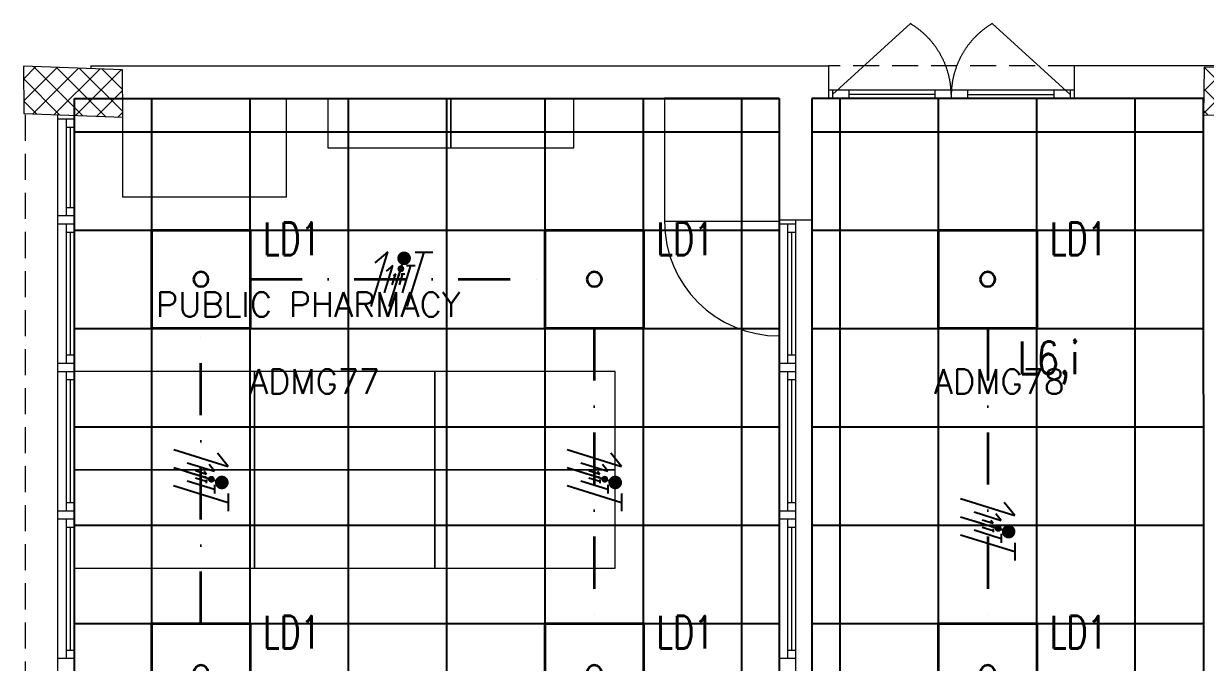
# Model space of a CAD drawing. Header units: inches. Extents: x -12418 to 57169, y -29325 to 19878.
# Drawn here: x -1981 to 5228, y 5163 to 9059 of the extents above; entities that cross this region are included whole.
import ezdxf
from ezdxf.enums import TextEntityAlignment as Align

# ---------------------------------------------------------------- set-up
doc = ezdxf.new("R2010")
doc.units = ezdxf.units.IN
doc.header["$LTSCALE"] = 25
doc.header["$MEASUREMENT"] = 0
for name, pattern in [('00-Ground Floor$0$DASHED', [0.75, 0.5, -0.25]), ('00-Ground Floor$0$HIDDEN', [9.525, 6.35, -3.175]), ('DASHDOT', [25.4, 12.7, -6.35, 0, -6.35])]:
    doc.linetypes.add(name, pattern=pattern)
doc.layers.get('0').update_dxf_attribs({"color": 8})
for name, color, linetype, lineweight in [('00-Ground Floor$0$72_EGR_BASE_TEXT', 252, 'Continuous', 5), ('00-Ground Floor$0$Aluminum', 251, 'Continuous', 5), ('00-Ground Floor$0$C-HYDR-CTCH', 251, 'Continuous', 5), ('00-Ground Floor$0$Hatch', 254, 'Continuous', 5), ('00-Ground Floor$0$LOADING', 253, 'Continuous', 5), ('00-Ground Floor$0$Proj', 251, 'Continuous', 5), ('00-Ground Floor$0$Walls', 251, 'Continuous', 5), ('E-LITE-CIRC', 6, 'Continuous', 25), ('E-LITE-CIRC-NUMB', 6, 'Continuous', 25), ('E-LITE-CLNG', 150, 'Continuous', 35), ('E-LITE-CLNG-CNDT', 6, 'DASHDOT', 35), ('E-LITE-CTRL', 6, 'Continuous', 25), ('E-LITE-IDEN', 6, 'Continuous', 25), ('E-POWR-WIRE', 6, 'Continuous', 25), ('E-POWR-WIRE @ 100', 6, 'Continuous', 25), ('E-POWR-WIRE @ 20', 6, 'Continuous', 25), ('E-POWR-WIRE @ 50', 6, 'Continuous', 25)]:
    doc.layers.add(name, color=color, linetype=linetype, lineweight=lineweight)
doc.layers.add('00-Ground Floor$0$False Ceiling', color=251, linetype='Continuous')
doc.styles.add('00-Ground Floor$0$SIMPLEX', font='SIMPLEX.shx', dxfattribs={"height": 150})
doc.styles.add('DC_Simplex', font='SIMPLEX.shx', dxfattribs={"width": 0.7})

# ---------------------------------------------------------------- blocks, each defined once
blk = doc.blocks.new('00-Ground Floor$0$Refrigerator')
at = {"layer": '00-Ground Floor$0$LOADING'}
blk.add_line((-146949.8, -95141.2), (-146949.8, -95841.2), dxfattribs=at)
blk.add_lwpolyline([(-147649.8, -94391.2), (-147649.8, -95141.2), (-146949.8, -95141.2), (-146949.8, -94391.2), (-147649.8, -94391.2)], dxfattribs=at)
blk.add_arc((-146949.8, -95141.2), 700, 180, 270, dxfattribs=at)
blk = doc.blocks.new('00-Ground Floor$0$A$Ce9e1c4c3')
at = {"layer": '00-Ground Floor$0$False Ceiling', "color": 254}
for p, q in [((-101672.1, 8602.6), (-97372.1, 8602.6)), ((-101672.1, 1527.6), (-101672.1, 8602.6)), ((-97372.1, 8602.6), (-97372.1, 1527.6)), ((-97172.1, 8602.6, 0), (-97171.8, 1327.6, 0)), ((-94782.7, 8602.6, 0), (-97172.1, 8602.6, 0)), ((-94772.1, -9197.4, 0), (-94782.7, 8602.6, 0))]:
    blk.add_line(p, q, dxfattribs=at)
at = {"layer": '00-Ground Floor$0$False Ceiling', "color": 254, "linetype": 'Continuous'}
for p, q in [((-101200, 1527.6), (-101200, 8602.6)), ((-100600, 1527.6), (-100600, 8602.6)), ((-100000, 1527.6), (-100000, 8602.6)), ((-99400, 1527.6), (-99400, 8602.6)), ((-98800, 1527.6), (-98800, 8602.6)), ((-98200, 1527.6), (-98200, 8602.6)), ((-97600, 1527.6), (-97600, 8602.6)), ((-97000, -12797.4, 0), (-97000, 8602.6)), ((-96400, -12797.4, 0), (-96400, 8602.6)), ((-95800, -12797.4, 0), (-95800, 8602.6)), ((-95200, -12797.4, 0), (-95200, 8602.6)), ((-101672.1, 8400), (-97372.1, 8400)), ((-97172.1, 8400), (-94782.6, 8400)), ((-101672.1, 7800), (-97372.1, 7800)), ((-97172, 7800), (-94782.2, 7800)), ((-101672.1, 7200), (-97372.1, 7200)), ((-97172, 7200), (-94781.9, 7200)), ((-101672.1, 6600), (-97372.1, 6600)), ((-97172, 6600), (-94781.5, 6600)), ((-101672.1, 6000), (-97372.1, 6000)), ((-97172, 6000), (-94781.2, 6000)), ((-101672.1, 5400), (-97372.1, 5400)), ((-97172, 5400), (-94780.8, 5400))]:
    blk.add_line(p, q, dxfattribs=at)
blk = doc.blocks.new('00-Ground Floor')
at = {"layer": '00-Ground Floor$0$Hatch'}
h = blk.add_hatch(dxfattribs=at)
h.set_pattern_fill('ANSI37', color=256, scale=30)
h.set_pattern_definition([(45, (-1981.42, -13099.68), (-67.35192, 67.35192), []), (135, (-1981.42, -13099.68), (-67.35192, -67.35192), [])])
h.paths.add_polyline_path([(48971.2, 8818.2), (48367.3, 8810.1), (48371.2, 8521.7), (48975.1, 8529.8)])
h.paths.add_polyline_path([(41810.5, 8810.5), (41227, 8805), (41207, 8513.7), (41790.5, 8519.1)])
h.paths.add_polyline_path([(27433.5, 8803.1), (26834.4, 8799), (26828.7, 8506), (27427.8, 8510)])
h.paths.add_polyline_path([(34618.7, 8805.3), (34017.5, 8797.8), (34009.3, 8512.1), (34610.5, 8519.6)])
h.paths.add_polyline_path([(20214.3, 8812.4), (19607.8, 8790.5), (19622.4, 8498), (20228.8, 8519.8)])
h.paths.add_polyline_path([(13477.7, 8802), (12255.7, 8825.9), (12249.3, 8529.8), (13471.3, 8505.8)])
h.paths.add_polyline_path([(13491.8, 1601.9), (12276.8, 1586.2), (12263.3, 1293.7), (13478.3, 1309.4)])
h.paths.add_polyline_path([(13465.7, -5591.3), (12262.6, -5607.3), (12256.9, -5900.3), (13460, -5884.3)])
h.paths.add_polyline_path([(13484.2, -12790), (12287.5, -12801.4), (12290.4, -13095.9), (13487, -13084.4)])
h.paths.add_polyline_path([(5849.2, -12787.9), (5245.6, -12791.6), (5256.3, -13077.1), (5859.8, -13073.4)])
h.paths.add_polyline_path([(5833.8, -5589.9), (5236.9, -5588.3), (5236.8, -5889.5), (5833.6, -5891)])
h.paths.add_polyline_path([(5843.6, 1599.7), (5224.3, 1600.9), (5213.7, 1298), (5833, 1296.7)])
h.paths.add_polyline_path([(5820.3, 8779.1), (5219.7, 8793.5), (5216, 8503.9), (5816.7, 8489.4)])
h.paths.add_polyline_path([(-1378.8, 8777.2), (-1981.4, 8799.9), (-1979.5, 8511.6), (-1376.9, 8488.9)])
h.paths.add_polyline_path([(-1371.1, -5601.1), (-1973.1, -5608.1), (-1969.7, -5899.7), (-1367.7, -5892.7)])
h.paths.add_polyline_path([(-1353.5, -12795.7), (-1951.9, -12796.7), (-1947.1, -13097.4), (-1348.7, -13096.4)])
h.paths.add_polyline_path([(20233.2, -12782.5), (19627.5, -12795.4), (19633.2, -13096.6), (20238.9, -13083.7)])
h.paths.add_polyline_path([(20226.6, -5590), (19632.3, -5607.6), (19634.4, -5904.1), (20228.7, -5886.6)])
h.paths.add_polyline_path([(20217.9, 1618), (19619, 1610.4), (19623, 1310.2), (20221.9, 1317.9)])
h.paths.add_polyline_path([(27418.3, 1602.8), (26816.3, 1607.5), (26820.6, 1315.3), (27422.5, 1310.7)])
h.paths.add_polyline_path([(27422, -5579.9), (26818.1, -5597.5), (26831.6, -5897.5), (27431.7, -5876.5)])
h.paths.add_polyline_path([(27438.1, -12795.9), (26834.3, -12789.3), (26831.9, -13075), (27435.7, -13081.6)])
h.paths.add_polyline_path([(34636.6, -12785.4), (34039.3, -12800), (34048.3, -13099.7), (34645.6, -13085.1)])
h.paths.add_polyline_path([(34629.3, -5597.1), (34028, -5595.2), (34029.2, -5892.4), (34630.4, -5894.3)])
h.paths.add_polyline_path([(34592.8, 1606.7), (34012, 1611.4), (34031.7, 1321.6), (34612.5, 1316.9)])
h.paths.add_polyline_path([(41796.2, 1606), (41198.6, 1619.8), (41200.6, 1327.8), (41798.2, 1314.1)])
h.paths.add_polyline_path([(41797.2, -5592.6), (41228.8, -5600.2), (41230.6, -5894.3), (41799, -5886.7)])
h.paths.add_polyline_path([(41834.3, -12789.7), (41229, -12792.4), (41230.4, -13096.9), (41835.6, -13094.3)])
h.paths.add_polyline_path([(49008.5, -12790.2), (48420.5, -12774.1), (48407.3, -13081.4), (48995.3, -13097.4)])
h.paths.add_polyline_path([(48992.7, -5590.8), (48389.5, -5589.7), (48387.5, -5886.2), (48990.7, -5887.3)])
at = {"layer": '00-Ground Floor$0$Aluminum', "linetype": '00-Ground Floor$0$DASHED', "ltscale": 300}
for p, q in [((2952.9, 8627.6, 0), (3428.6, 9059.2, 0)), ((4402.9, 8627.6, 0), (3926.5, 9059.2, 0))]:
    blk.add_line(p, q, dxfattribs=at)
at = {"layer": '00-Ground Floor$0$Aluminum'}
for p, q in [((4427.9, 8652.6, 0), (2927.9, 8652.6, 0)), ((2952.9, 8652.6, 0), (2952.9, 8602.6, 0)), ((3052.9, 8652.6, 0), (3052.9, 8602.6, 0)), ((3577.6, 8652.6, 0), (3577.6, 8602.6, 0)), ((3677.6, 8652.6, 0), (3677.6, 8602.6, 0)), ((3777.6, 8652.6, 0), (3777.6, 8602.6, 0)), ((4302.9, 8652.6, 0), (4302.9, 8602.6, 0)), ((4402.9, 8652.6, 0), (4402.9, 8602.6, 0)), ((2927.9, 8602.6, 0), (4427.9, 8602.6, 0)), ((3577.6, 8627.6, 0), (3052.9, 8627.6, 0)), ((3777.6, 8627.6, 0), (4302.9, 8627.6, 0)), ((-1772.1, 1823.4, 0), (-1772.1, 8502.6, 0)), ((-1772.1, 8477.6, 0), (-1672.1, 8477.6, 0)), ((-1722.1, 8477.6, 0), (-1722.1, 7888, 0)), ((-1672.1, 8502.6, 0), (-1672.1, 1823.4, 0)), ((-1722.1, 8427.6, 0), (-1672.1, 8427.6, 0)), ((-1697.1, 8427.6, 0), (-1697.1, 7938, 0)), ((-1722.1, 7938, 0), (-1672.1, 7938, 0)), ((-1772.1, 7888, 0), (-1672.1, 7888, 0)), ((2627.9, 2463, 0), (2627.9, 7863, 0)), ((2727.9, 7863, 0), (2727.9, 2463, 0)), ((-1772.1, 7838, 0), (-1672.1, 7838, 0)), ((-1722.1, 7838, 0), (-1722.1, 6988, 0)), ((-1722.1, 7788, 0), (-1672.1, 7788, 0)), ((-1697.1, 7788, 0), (-1697.1, 7038, 0)), ((2627.9, 7838, 0), (2727.9, 7838, 0)), ((2677.9, 7838, 0), (2677.9, 6988, 0)), ((2677.9, 7788, 0), (2727.9, 7788, 0)), ((2702.9, 7788, 0), (2702.9, 7038, 0)), ((-1722.1, 7038, 0), (-1672.1, 7038, 0)), ((2677.9, 7038, 0), (2727.9, 7038, 0)), ((-1772.1, 6988, 0), (-1672.1, 6988, 0)), ((-1772.1, 6938, 0), (-1672.1, 6938, 0)), ((-1722.1, 6938, 0), (-1722.1, 6088, 0)), ((2627.9, 6988, 0), (2727.9, 6988, 0)), ((2627.9, 6938, 0), (2727.9, 6938, 0)), ((2677.9, 6938, 0), (2677.9, 6088, 0)), ((-1722.1, 6888, 0), (-1672.1, 6888, 0)), ((-1697.1, 6888, 0), (-1697.1, 6138, 0)), ((2677.9, 6888, 0), (2727.9, 6888, 0)), ((2702.9, 6888, 0), (2702.9, 6138, 0)), ((-1722.1, 6138, 0), (-1672.1, 6138, 0)), ((2677.9, 6138, 0), (2727.9, 6138, 0)), ((-1772.1, 6088, 0), (-1672.1, 6088, 0)), ((2627.9, 6088, 0), (2727.9, 6088, 0)), ((-1772.1, 6038, 0), (-1672.1, 6038, 0)), ((-1722.1, 6038, 0), (-1722.1, 5188, 0)), ((-1722.1, 5988, 0), (-1672.1, 5988, 0)), ((-1697.1, 5988, 0), (-1697.1, 5238, 0)), ((2627.9, 6038, 0), (2727.9, 6038, 0)), ((2677.9, 6038, 0), (2677.9, 5188, 0)), ((2677.9, 5988, 0), (2727.9, 5988, 0)), ((2702.9, 5988, 0), (2702.9, 5238, 0)), ((-1722.1, 5238, 0), (-1672.1, 5238, 0)), ((2677.9, 5238, 0), (2727.9, 5238, 0)), ((-1772.1, 5188, 0), (-1672.1, 5188, 0)), ((2627.9, 5188, 0), (2727.9, 5188, 0))]:
    blk.add_line(p, q, dxfattribs=at)
at = {"layer": '00-Ground Floor$0$Aluminum', "linetype": '00-Ground Floor$0$DASHED', "ltscale": 300}
for centre, start, end in [((3165.6, 8619.9, 0), 0.85927, 59.0904), ((4189.6, 8619.9, 0), 120.9096, 179.14073)]:
    blk.add_arc(centre, 512, start, end, dxfattribs=at)
at = {"layer": '00-Ground Floor$0$C-HYDR-CTCH', "flags": 128}
for points in [[(-1979.5, 8511.6), (-1376.9, 8488.9), (-1378.8, 8777.2), (-1981.4, 8799.9), (-1979.5, 8511.6)], [(5816.7, 8489.4), (5820.3, 8779.1), (5219.7, 8793.5), (5216, 8503.9), (5816.7, 8489.4)]]:
    blk.add_lwpolyline(points, dxfattribs=at)
at = {"layer": '00-Ground Floor$0$LOADING', "elevation": 0}
for points in [[(-1377.6, 8602.6), (-1377.6, 8002.6), (-377.6, 8002.6), (-377.6, 8602.6)], [(-124.9, 8602.6), (-124.9, 8302.6), (625.1, 8302.6), (625.1, 8602.6)], [(625.1, 8602.6), (625.1, 8302.6), (1375.1, 8302.6), (1375.1, 8602.6)], [(-1672.1, 6938), (-1672.1, 6338), (-572.1, 6338), (-572.1, 6938)], [(-572.1, 6938), (-572.1, 6338), (527.9, 6338), (527.9, 6938)], [(527.9, 6938), (527.9, 6338), (1627.9, 6338), (1627.9, 6938)], [(-1672.1, 6338), (-1672.1, 5738), (-572.1, 5738), (-572.1, 6338)], [(-572.1, 6338), (-572.1, 5738), (527.9, 5738), (527.9, 6338)], [(527.9, 6338), (527.9, 5738), (1627.9, 5738), (1627.9, 6338)]]:
    blk.add_lwpolyline(points, close=True, dxfattribs=at)
at = {"layer": '00-Ground Floor$0$Proj', "linetype": '00-Ground Floor$0$HIDDEN'}
for p, q in [((4427.9, 8802.6, 0), (2927.9, 8802.6, 0)), ((-1972.1, 8502.6, 0), (-1972.1, 1823.4, 0))]:
    blk.add_line(p, q, dxfattribs=at)
at = {"layer": '00-Ground Floor$0$Walls'}
for p, q in [((-1572.1, 8802.6, 0), (2927.9, 8802.6, 0)), ((-1572.1, 8802.6, 0), (-1572.1, 8784.5, 0)), ((2927.9, 8802.6, 0), (2927.9, 8602.6, 0)), ((4427.9, 8802.6, 0), (4427.9, 8602.4, 0)), ((5878.1, 8802.6, 0), (4427.9, 8802.6, 0)), ((-1377.6, 8602.6, 0), (2627.9, 8602.6, 0)), ((2627.9, 7863, 0), (2627.9, 8602.6, 0)), ((2827.9, 7863, 0), (2827.9, 8602.6, 0)), ((2827.9, 8602.6, 0), (2927.9, 8602.6, 0)), ((5217.3, 8602.7), (4427.9, 8602.4, 0)), ((2627.9, 7863, 0), (2827.9, 7863, 0))]:
    blk.add_line(p, q, dxfattribs=at)
at = {"layer": '00-Ground Floor$0$False Ceiling', "color": 254}
blk.add_blockref('00-Ground Floor$0$A$Ce9e1c4c3', (100000, 0), dxfattribs=at)
at = {"layer": '00-Ground Floor$0$LOADING'}
blk.add_blockref('00-Ground Floor$0$Refrigerator', (149577.7, 102995.2, 0), dxfattribs=at)
at = {"layer": '00-Ground Floor$0$72_EGR_BASE_TEXT', "char_height": 150, "attachment_point": 2, "style": '00-Ground Floor$0$SIMPLEX'}
for s, insert in [('PUBLIC PHARMACY', (-244.5, 7420.7)), ('ADMG77', (-206.5, 6951.1, 0)), ('ADMG78', (3971.5, 6951.1, 0))]:
    blk.add_mtext(s, dxfattribs=dict(at, insert=insert))
blk = doc.blocks.new('*U61')
blk.add_lwpolyline([(-300, 300), (-300, -300), (300, -300), (300, 300)], close=True)
blk.add_circle((0, 0), 45)
at = {"layer": 'E-LITE-CIRC-NUMB', "style": 'DC_Simplex', "width": 0.7, "flags": 8}
blk.add_attdef('CIRCUIT', text='', height=200, rotation=0, dxfattribs=at).set_placement((-473.9, 300), align=Align.RIGHT)
at = {"layer": 'E-LITE-CTRL', "style": 'DC_Simplex', "width": 0.7, "flags": 8}
blk.add_attdef('CONTROL', (1118.9, -935), '', height=200, rotation=360, dxfattribs=at)
at = {"layer": 'E-LITE-IDEN', "style": 'DC_Simplex', "width": 0.7, "flags": 8}
blk.add_attdef('TYPE', (-380, 146.8), '', height=200, rotation=360, dxfattribs=at)
blk = doc.blocks.new('*U85')
for p, q in [((-1.658, 1.617), (1.663, 0.587)), ((1.663, 0.587), (1.004, 1.389)), ((-1.66, 0.515), (1.66, -0.515)), ((-1.663, -0.587), (1.658, -1.617)), ((1.659, -1.078), (1.657, -2.157))]:
    blk.add_line(p, q)
at = {"const_width": 0.414}
blk.add_lwpolyline([(1.278, -0.19, 1), (1.277, -0.604, 1)], format="xyb", close=True, dxfattribs=at)
blk = doc.blocks.new('*U810')
at = {"layer": 'E-POWR-WIRE @ 100', "xscale": 100, "yscale": 100, "zscale": 100}
blk.add_blockref('*U85', (3900, 6000), dxfattribs=at)
at = {"layer": 'E-POWR-WIRE @ 20', "xscale": 20, "yscale": 20, "zscale": 20}
blk.add_blockref('*U85', (3900, 6000), dxfattribs=at)
at = {"layer": 'E-POWR-WIRE @ 50', "xscale": 50, "yscale": 50, "zscale": 50}
blk.add_blockref('*U85', (3900, 6000), dxfattribs=at)
blk = doc.blocks.new('*U812')
at = {"layer": 'E-POWR-WIRE @ 100', "xscale": 100, "yscale": 100, "zscale": 100}
blk.add_blockref('*U85', (1500, 6300), dxfattribs=at)
at = {"layer": 'E-POWR-WIRE @ 20', "xscale": 20, "yscale": 20, "zscale": 20}
blk.add_blockref('*U85', (1500, 6300), dxfattribs=at)
at = {"layer": 'E-POWR-WIRE @ 50', "xscale": 50, "yscale": 50, "zscale": 50}
blk.add_blockref('*U85', (1500, 6300), dxfattribs=at)
blk = doc.blocks.new('*U813')
at = {"layer": 'E-POWR-WIRE @ 100', "xscale": 100, "yscale": 100, "zscale": 100}
blk.add_blockref('*U85', (-900, 6300), dxfattribs=at)
at = {"layer": 'E-POWR-WIRE @ 20', "xscale": 20, "yscale": 20, "zscale": 20}
blk.add_blockref('*U85', (-900, 6300), dxfattribs=at)
at = {"layer": 'E-POWR-WIRE @ 50', "xscale": 50, "yscale": 50, "zscale": 50}
blk.add_blockref('*U85', (-900, 6300), dxfattribs=at)
blk = doc.blocks.new('*U76')
for p, q in [((-1.617, -1.658), (-0.587, 1.663)), ((-0.587, 1.663), (-1.389, 1.004)), ((-0.515, -1.66), (0.515, 1.66)), ((0.587, -1.663), (1.617, 1.658)), ((1.078, 1.659), (2.157, 1.657))]:
    blk.add_line(p, q)
at = {"const_width": 0.414}
blk.add_lwpolyline([(0.19, 1.278, 1), (0.604, 1.277, 1)], format="xyb", close=True, dxfattribs=at)
blk = doc.blocks.new('*U815')
at = {"layer": 'E-POWR-WIRE @ 100', "xscale": 100, "yscale": 100, "zscale": 100}
blk.add_blockref('*U76', (300, 7500), dxfattribs=at)
at = {"layer": 'E-POWR-WIRE @ 20', "xscale": 20, "yscale": 20, "zscale": 20}
blk.add_blockref('*U76', (300, 7500), dxfattribs=at)
at = {"layer": 'E-POWR-WIRE @ 50', "xscale": 50, "yscale": 50, "zscale": 50}
blk.add_blockref('*U76', (300, 7500), dxfattribs=at)

msp = doc.modelspace()

# ---------------------------------------------------------------- linework, layer by layer
at = {"layer": 'E-LITE-CLNG-CNDT'}
for points in [[(-600, 7500), (1200, 7500)], [(-900, 5400), (-900, 7200)], [(1500, 7200), (1500, 5400)], [(3900, 7200), (3900, 5400)]]:
    msp.add_lwpolyline(points, dxfattribs=at)

# ---------------------------------------------------------------- block references
at = {"layer": 'E-LITE-CLNG'}
ref = msp.add_blockref('*U61', (-900, 7500), dxfattribs=dict(at, xscale=-1))
ref.add_attrib('TYPE', 'LD1', (-520, 7646.8), dxfattribs={"layer": 'E-LITE-IDEN', "height": 200, "rotation": 0, "style": 'DC_Simplex', "width": 0.7, "flags": 8})
ref = msp.add_blockref('*U61', (1500, 7500), dxfattribs=dict(at, xscale=-1))
ref.add_attrib('TYPE', 'LD1', (1880, 7646.8), dxfattribs={"layer": 'E-LITE-IDEN', "height": 200, "rotation": 0, "style": 'DC_Simplex', "width": 0.7, "flags": 8})
ref = msp.add_blockref('*U61', (3900, 7500), dxfattribs=dict(at, xscale=-1))
ref.add_attrib('TYPE', 'LD1', (4280, 7646.8), dxfattribs={"layer": 'E-LITE-IDEN', "height": 200, "rotation": 0, "style": 'DC_Simplex', "width": 0.7, "flags": 8})
ref = msp.add_blockref('*U61', (-900, 5100), dxfattribs=dict(at, xscale=-1))
ref.add_attrib('TYPE', 'LD1', (-520, 5246.8), dxfattribs={"layer": 'E-LITE-IDEN', "height": 200, "rotation": 0, "style": 'DC_Simplex', "width": 0.7, "flags": 8})
ref = msp.add_blockref('*U61', (1500, 5100), dxfattribs=dict(at, xscale=-1))
ref.add_attrib('TYPE', 'LD1', (1880, 5246.8), dxfattribs={"layer": 'E-LITE-IDEN', "height": 200, "rotation": 0, "style": 'DC_Simplex', "width": 0.7, "flags": 8})
ref = msp.add_blockref('*U61', (3900, 5100), dxfattribs=dict(at, xscale=-1))
ref.add_attrib('TYPE', 'LD1', (4280, 5246.8), dxfattribs={"layer": 'E-LITE-IDEN', "height": 200, "rotation": 0, "style": 'DC_Simplex', "width": 0.7, "flags": 8})
at = {"layer": 'E-LITE-CLNG-CNDT'}
msp.add_blockref('00-Ground Floor', (0, 0), dxfattribs=at)
at = {"layer": 'E-POWR-WIRE'}
for name in ['*U815', '*U813', '*U812', '*U810']:
    msp.add_blockref(name, (0, 0), dxfattribs=at)

# ---------------------------------------------------------------- texts
at = {"layer": 'E-LITE-CIRC', "style": 'DC_Simplex', "width": 0.8}
msp.add_text('L6,i', height=200, rotation=0.00003, dxfattribs=at).set_placement((4081.9, 6921.2, 0))

doc.saveas('drawing.dxf')
